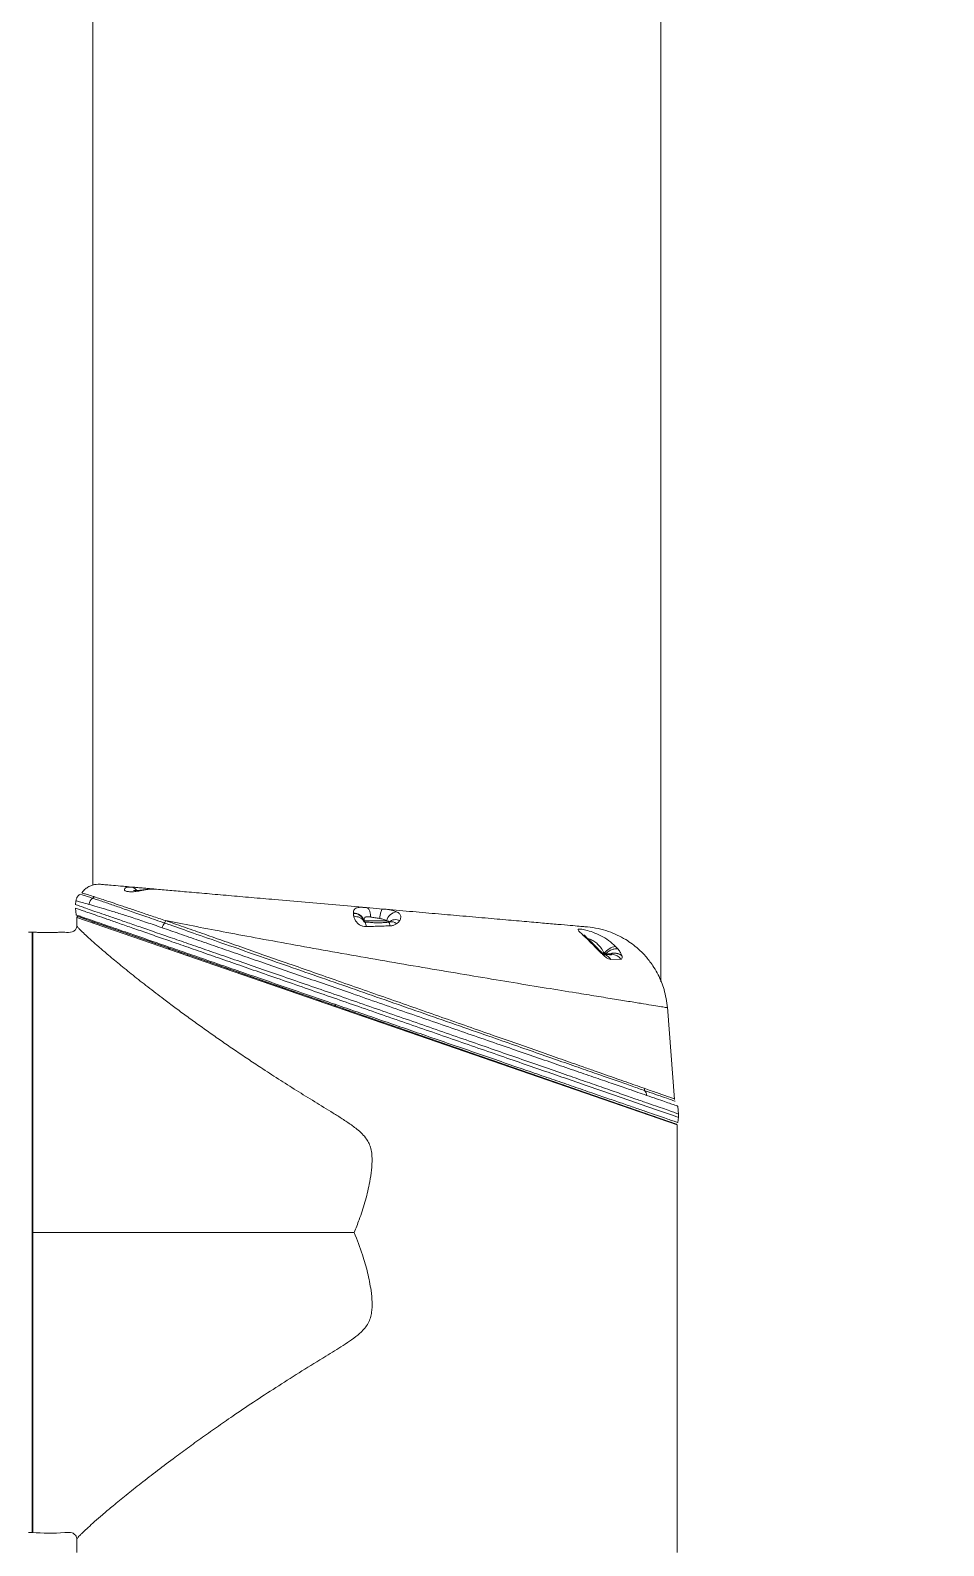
# Model space of a CAD drawing. Header units: millimetres. Extents: x 100 to 8300, y 98 to 5840.
# Drawn here: x 2288.6 to 2516.9, y 1555.9 to 1934.5 of the extents above; entities that cross this region are included whole.
import ezdxf

# ---------------------------------------------------------------- set-up
doc = ezdxf.new("R2010")
doc.units = ezdxf.units.MM
doc.header["$LTSCALE"] = 20

msp = doc.modelspace()

# ---------------------------------------------------------------- linework, layer by layer
at = {"color": 7, "linetype": 'Continuous', "lineweight": 15}
for p, q in [((2446.258, 2908.522), (2446.258, 1696.757)), ((2304.258, 1720.954), (2304.258, 2188.85)), ((2312.853, 1720.395), (2313.814, 1720.458)), ((2314.011, 1720.429), (2313.608, 1720.445)), ((2314.002, 1720.395), (2313.814, 1720.458)), ((2319.722, 1719.941), (2318.466, 1719.927)), ((2299.979, 1717.022), (2299.893, 1716.04)), ((2372.623, 1715.313), (2376.738, 1714.953)), ((2299.893, 1715.192), (2300.044, 1713.471)), ((2300.248, 1712.872), (2300.248, 1710.691)), ((2450.268, 1661.008), (2300.248, 1712.872)), ((2300.514, 1713.061), (2450.134, 1661.197)), ((2304.258, 1711.486), (2304.258, 1711.762)), ((2372.048, 1711.989), (2371.994, 1711.921)), ((2372.054, 1712.004), (2372.048, 1711.989)), ((2372.054, 1712.004), (2377.625, 1712.004)), ((2372.31, 1711.635), (2373.285, 1711.635)), ((2377.794, 1711.635), (2378.129, 1711.635)), ((2378.301, 1711.691), (2378.337, 1711.755)), ((2289.058, 1709.15), (2288.158, 1709.15)), ((2289.819, 1709.15), (2289.043, 1709.15)), ((2289.258, 1708.95), (2289.058, 1709.15)), ((2289.058, 1559.15), (2289.058, 1709.15)), ((2289.258, 1708.95), (2289.258, 1634.5)), ((2323.176, 1704.946), (2323.174, 1705.146)), ((2432.388, 1703.809), (2432.094, 1703.893)), ((2327.921, 1703.559), (2327.917, 1703.307)), ((2432.343, 1703.635), (2432.141, 1703.635)), ((2433.427, 1703.635), (2432.343, 1703.635)), ((2433.558, 1703.743), (2433.387, 1703.739)), ((2433.817, 1703.635), (2433.427, 1703.635)), ((2436.216, 1702.404), (2433.707, 1702.351)), ((2433.958, 1703.61), (2433.817, 1703.635)), ((2433.817, 1703.635), (2434.01, 1703.635)), ((2449.673, 1667.352), (2447.857, 1690.428)), ((2446.258, 1662.534), (2446.258, 1662.394)), ((2450.624, 1663.623), (2450.44, 1665.727)), ((2450.497, 1661.607), (2450.611, 1662.916)), ((2450.268, 1554.15), (2450.268, 1661.008)), ((2289.258, 1633.799), (2289.258, 1559.35)), ((2288.158, 1559.15), (2289.058, 1559.15)), ((2289.058, 1559.15), (2289.258, 1559.35)), ((2300.248, 1557.609), (2300.248, 1554.15))]:
    msp.add_line(p, q, dxfattribs=at)
at = {"color": 8, "linetype": 'Continuous', "lineweight": 15}
for p, q in [((2326.325, 1703.857), (2326.329, 1704.111)), ((2431.711, 1703.893), (2432.094, 1703.893))]:
    msp.add_line(p, q, dxfattribs=at)
at = {"color": 7, "linetype": 'Continuous', "lineweight": 15, "flags": 128}
msp.add_lwpolyline([(2378.562, 1710.748), (2378.518, 1710.948), (2378.469, 1711.125), (2378.418, 1711.278), (2378.363, 1711.405), (2378.307, 1711.505), (2378.248, 1711.577), (2378.189, 1711.621), (2378.129, 1711.635)], dxfattribs=at)
at = {"color": 8, "linetype": 'Continuous', "lineweight": 15, "flags": 128}
msp.add_lwpolyline([(2450.597, 1662.91), (2450.247, 1663.029), (2449.15, 1663.41), (2447.643, 1663.93), (2445.609, 1664.632), (2443.004, 1665.532), (2439.874, 1666.615), (2434.349, 1668.523), (2427.77, 1670.798), (2427.77, 1670.798), (2427.77, 1670.798)], dxfattribs=at)
at = {"color": 7, "linetype": 'Continuous', "lineweight": 15}
for centre, radius, start, end in [((2305.315, 1715.899), 2.065, 122.1878, 173.96915), ((2303.68, 1718.514), 1.019, 301.68313, 330.95673), ((2300.448, 1712.872), 0.2, 70.88164, 180), ((2369.288, 1711.088), 2.914, 18.31747, 88.31965), ((2369.385, 1711.039), 2.827, 19.64103, 90.22196), ((2369.864, 1710.513), 2.553, 33.46228, 98.21494), ((2372.444, 1712.133), 0.498, 205.24777, 269.94987), ((2372.533, 1712.107), 0.499, 193.65117, 250.85637), ((2370.585, 1710.706), 1.959, 355.80878, 28.32637), ((2380.659, 1711.174), 3.146, 99.13738, 164.68846), ((2378.073, 1712.132), 0.497, 270.00452, 297.36783), ((2377.984, 1712.106), 0.498, 289.10222, 315.11944), ((2378.88, 1709.907), 1.875, 47.31151, 107.98668), ((2379.904, 1709.797), 2.507, 65.44772, 128.65973), ((2322.987, 1704.992), 0.262, 352.26184, 67.47058), ((2323.021, 1704.99), 0.253, 349.45093, 65.92282), ((2435.664, 1701.232), 4.453, 99.80024, 143.29886), ((2431.602, 1703.922), 0.794, 338.85071, 351.81247), ((2433.401, 1703.801), 0.168, 279.08073, 339.59312), ((2433.97, 1700.971), 2.665, 32.53823, 89.14325), ((2365.587, 1690.786), 0.676, 154.38636, 184.30505), ((2443.032, 1670.153), 0.976, 179.63168, 216.82076), ((2440.692, 1668.405), 1.945, 359.94426, 36.72746), ((2450.068, 1661.008), 0.2, 52.45478, 70.88164), ((2450.068, 1661.008), 0.2, 22.8792, 52.45478), ((2450.068, 1661.008), 0.2, 0.02511, 22.8792)]:
    msp.add_arc(centre, radius, start, end, dxfattribs=at)
at = {"color": 8, "linetype": 'Continuous', "lineweight": 15}
for centre, radius, start, end in [((2429.508, 1705.468), 0.427, 45.61474, 101.96401), ((2429.836, 1705.139), 0.418, 46.49943, 103.24852), ((2430.756, 1704.506), 0.41, 311.44727, 344.66463), ((2431.417, 1701.002), 2.659, 30.50416, 72.71688)]:
    msp.add_arc(centre, radius, start, end, dxfattribs=at)
at = {"color": 7, "linetype": 'Continuous', "lineweight": 15}
for centre, major_axis, ratio, start_param, end_param in [((2425.671, 1634.15), (0, 1274.545), 0.9804189, 3.158069, 6.266709), ((2324.846, 1634.15), (0, 1274.545), 0.9804189, 0.1271827, 3.1251163), ((2323.68, 1704.711), (0.504, -0.283), 0.0062688, 2.5242213, 2.6083395)]:
    msp.add_ellipse(centre, major_axis=major_axis, ratio=ratio, start_param=start_param, end_param=end_param, dxfattribs=at)
for points, knots in [([(2306.049, 1721.138), (2305.414, 1721.125), (2304.437, 1721.106), (2303.213, 1720.583), (2302.368, 1719.996), (2301.793, 1719.447), (2301.569, 1719.074), (2301.523, 1718.996)], [0, 0, 0, 0, 0.3593881, 0.5530157, 0.7508027, 0.9485898, 1, 1, 1, 1]), ([(2306.049, 1721.138), (2306.122, 1721.131), (2306.267, 1721.119), (2307.434, 1721.016), (2309.261, 1720.857), (2311.45, 1720.665), (2313.152, 1720.516), (2313.813, 1720.458)], [0, 0, 0, 0, 0.2164022, 0.4340907, 0.6490851, 0.8638714, 1, 1, 1, 1]), ([(2313.813, 1720.458), (2314.095, 1720.434), (2314.661, 1720.384), (2315.724, 1720.291), (2316.884, 1720.19), (2318.097, 1720.084), (2318.981, 1720.006), (2319.411, 1719.969), (2319.465, 1719.964)], [0, 0, 0, 0, 0.1925646, 0.3853977, 0.5797672, 0.7753245, 0.9721288, 1, 1, 1, 1]), ([(2318.466, 1719.927), (2318.093, 1719.89), (2317.414, 1719.822), (2316.339, 1719.663), (2315.27, 1719.554), (2314.699, 1719.554), (2314.364, 1719.587), (2314.382, 1719.568), (2314.387, 1719.563)], [0, 0, 0, 0, 0.17620425, 0.32107869, 0.55146058, 0.86175649, 0.96397782, 1, 1, 1, 1]), ([(2319.722, 1719.941), (2320.958, 1719.833), (2323.433, 1719.617), (2327.806, 1719.234), (2332.709, 1718.805), (2338.139, 1718.33), (2343.828, 1717.832), (2350.202, 1717.275), (2357.283, 1716.655), (2364.976, 1715.982), (2370.086, 1715.535), (2372.623, 1715.313)], [0, 0, 0, 0, 0.0948961, 0.1899569, 0.2968052, 0.4036162, 0.5079766, 0.6124414, 0.7429165, 0.8724127, 1, 1, 1, 1]), ([(2301.124, 1718.652), (2300.938, 1718.535), (2300.552, 1718.291), (2300.152, 1717.703), (2300.076, 1717.243), (2300.038, 1717.017)], [0, 0, 0, 0, 0.3200201, 0.6665898, 1, 1, 1, 1]), ([(2321.552, 1710.288), (2320.232, 1710.742), (2317.57, 1711.659), (2313.977, 1712.848), (2310.668, 1713.908), (2307.744, 1714.808), (2305.202, 1715.563), (2303.907, 1715.932), (2303.261, 1716.116)], [0, 0, 0, 0, 0.1624054, 0.3273391, 0.4922713, 0.6618286, 0.8313807, 1, 1, 1, 1]), ([(2304.215, 1717.647), (2304.407, 1717.584), (2305.366, 1717.269), (2307.328, 1716.61), (2310.409, 1715.551), (2313.798, 1714.372), (2317.67, 1713.019), (2320.656, 1711.978), (2322.149, 1711.457)], [0, 0, 0, 0, 0.0548139, 0.2743893, 0.452656, 0.630924, 0.8154618, 1, 1, 1, 1]), ([(2304.571, 1718.019), (2305.514, 1717.714), (2307.416, 1717.099), (2310.581, 1716.034), (2313.482, 1715.053), (2315.878, 1714.243), (2319.019, 1713.189), (2321.285, 1712.434), (2322.445, 1712.05), (2322.445, 1712.05)], [0, 0, 0, 0, 0.2505755, 0.5053178, 0.5762405, 0.7181567, 0.8608439, 0.9999984, 1, 1, 1, 1]), ([(2369.373, 1714.001), (2369.386, 1714.147), (2369.431, 1714.647), (2369.822, 1715.174), (2370.75, 1715.414), (2371.759, 1715.385), (2372.437, 1715.329), (2372.623, 1715.313), (2372.623, 1715.313)], [0, 0, 0, 0, 0.12439257, 0.425841, 0.67540389, 0.9146859, 0.99999218, 1, 1, 1, 1]), ([(2427.77, 1670.798), (2427.77, 1670.798), (2425.976, 1671.432), (2422.382, 1672.656), (2416.692, 1674.63), (2410.816, 1676.655), (2404.594, 1678.821), (2398.174, 1681.04), (2391.657, 1683.299), (2385.066, 1685.583), (2378.325, 1687.921), (2371.664, 1690.231), (2365.167, 1692.486), (2358.846, 1694.68), (2352.563, 1696.862), (2346.565, 1698.947), (2340.91, 1700.908), (2335.593, 1702.747), (2330.469, 1704.543), (2325.71, 1706.194), (2321.359, 1707.709), (2317.405, 1709.085), (2313.753, 1710.353), (2310.504, 1711.488), (2307.67, 1712.473), (2305.27, 1713.309), (2303.266, 1714.006), (2301.512, 1714.617), (2300.172, 1715.084), (2299.987, 1715.148), (2299.894, 1715.181)], [0, 0, 0, 0, 0.0000003, 0.0423852, 0.0808643, 0.1196397, 0.1593466, 0.1993695, 0.2375805, 0.2760586, 0.3153754, 0.3549824, 0.3916755, 0.4286034, 0.4662714, 0.5041989, 0.5386906, 0.5733916, 0.6087518, 0.6443427, 0.6770659, 0.7099882, 0.7435432, 0.777318, 0.8093322, 0.8418775, 0.8744221, 0.9075255, 0.9534401, 1, 1, 1, 1]), ([(2364.912, 1690.735), (2364.788, 1690.778), (2364.163, 1690.994), (2361.545, 1691.902), (2357.09, 1693.448), (2351.24, 1695.476), (2345.487, 1697.47), (2339.863, 1699.422), (2334.479, 1701.292), (2329.393, 1703.059), (2324.594, 1704.722), (2320.084, 1706.287), (2315.972, 1707.718), (2312.292, 1708.998), (2309.034, 1710.127), (2306.221, 1711.102), (2303.984, 1711.879), (2302.319, 1712.463), (2301.171, 1712.861), (2300.507, 1713.089), (2300.482, 1713.097), (2300.472, 1713.1)], [0, 0, 0, 0, 0.003637, 0.0181852, 0.0764109, 0.1346148, 0.1931722, 0.2528795, 0.3129904, 0.3711831, 0.4297409, 0.4895397, 0.5498074, 0.6082909, 0.667195, 0.7275071, 0.7883414, 0.8436885, 0.8994304, 0.9564486, 1, 1, 1, 1]), ([(2364.597, 1690.844), (2363.354, 1691.275), (2359.322, 1692.673), (2352.657, 1694.983), (2344.732, 1697.731), (2337.2, 1700.342), (2330.226, 1702.76), (2323.927, 1704.943), (2318.357, 1706.874), (2313.635, 1708.511), (2309.826, 1709.832), (2306.902, 1710.846), (2304.964, 1711.517), (2303.865, 1711.898), (2303.734, 1711.944), (2303.67, 1711.966)], [0, 0, 0, 0, 0.0382041, 0.123982, 0.2099325, 0.2961637, 0.3820913, 0.4655714, 0.5493394, 0.6327934, 0.7115328, 0.7905431, 0.869265, 0.9362749, 1, 1, 1, 1]), ([(2322.149, 1711.457), (2322.163, 1711.473), (2322.237, 1711.562), (2322.357, 1711.755), (2322.416, 1711.952), (2322.445, 1712.05)], [0, 0, 0, 0, 0.10026983, 0.55013491, 1, 1, 1, 1]), ([(2322.149, 1711.457), (2322.608, 1711.297), (2324.904, 1710.496), (2329.561, 1708.873), (2336.45, 1706.472), (2344.079, 1703.812), (2352.077, 1701.023), (2360.35, 1698.138), (2368.79, 1695.195), (2377.42, 1692.185), (2386.141, 1689.144), (2394.84, 1686.11), (2402.713, 1683.363), (2409.709, 1680.922), (2415.824, 1678.789), (2421.566, 1676.786), (2426.724, 1674.986), (2431.323, 1673.381), (2435.407, 1671.956), (2439.126, 1670.659), (2441.209, 1669.931), (2442.251, 1669.568)], [0, 0, 0, 0, 0.0134813, 0.0674745, 0.128178, 0.1890773, 0.2497896, 0.3104191, 0.371227, 0.4318565, 0.4949489, 0.5582394, 0.6213234, 0.6713721, 0.7214204, 0.7704875, 0.8195514, 0.8639481, 0.908344, 0.9541732, 1, 1, 1, 1]), ([(2322.445, 1712.05), (2323.896, 1711.542), (2326.809, 1710.524), (2331.57, 1708.861), (2336.592, 1707.106), (2341.897, 1705.252), (2347.46, 1703.306), (2353.304, 1701.262), (2359.374, 1699.138), (2365.664, 1696.938), (2372.089, 1694.689), (2378.587, 1692.413), (2385.086, 1690.137), (2391.572, 1687.865), (2398.022, 1685.605), (2404.282, 1683.41), (2410.277, 1681.309), (2416.001, 1679.301), (2421.496, 1677.374), (2426.013, 1675.79), (2430.615, 1674.175), (2435.18, 1672.573), (2439.247, 1671.145), (2441.319, 1670.418), (2442.056, 1670.159)], [0, 0, 0, 0, 0.0421043, 0.0844844, 0.1268764, 0.169531, 0.2130016, 0.2567498, 0.3018792, 0.3473022, 0.3936453, 0.4403069, 0.4868435, 0.5336997, 0.5815715, 0.629801, 0.6761305, 0.7227988, 0.7705573, 0.8187049, 0.848161, 0.9071468, 0.9669433, 1, 1, 1, 1]), ([(2369.374, 1713.866), (2369.373, 1713.889), (2369.372, 1713.923), (2369.372, 1713.968), (2369.373, 1713.99), (2369.373, 1714.001)], [0, 0, 0, 0, 0.4998747, 0.7499223, 1, 1, 1, 1]), ([(2369.5, 1713.04), (2369.482, 1713.114), (2369.446, 1713.261), (2369.41, 1713.471), (2369.385, 1713.675), (2369.378, 1713.802), (2369.374, 1713.866)], [0, 0, 0, 0, 0.2486741, 0.4978931, 0.7487045, 1, 1, 1, 1]), ([(2372.539, 1710.563), (2372.279, 1710.572), (2371.973, 1710.583), (2371.414, 1710.733), (2371.094, 1710.881), (2370.601, 1711.207), (2370.127, 1711.662), (2369.704, 1712.369), (2369.566, 1712.823), (2369.5, 1713.04)], [0, 0, 0, 0, 0.15344861, 0.18001417, 0.34599069, 0.36492334, 0.56088013, 0.78965041, 1, 1, 1, 1]), ([(2371.994, 1711.921), (2371.986, 1711.881), (2371.974, 1711.827), (2372.026, 1711.738), (2372.076, 1711.695), (2372.121, 1711.671), (2372.158, 1711.657), (2372.186, 1711.649), (2372.215, 1711.643), (2372.246, 1711.639), (2372.279, 1711.636), (2372.3, 1711.636), (2372.31, 1711.635)], [0, 0, 0, 0, 0.5431385, 0.7387458, 0.83672, 0.8858979, 0.9045376, 0.9233574, 0.9376394, 0.9518783, 0.9757669, 1, 1, 1, 1]), ([(2373.698, 1712.948), (2373.599, 1712.964), (2373.24, 1713.02), (2372.72, 1713.065), (2372.388, 1712.97), (2372.162, 1712.792), (2372.071, 1712.6), (2372.036, 1712.285), (2372.047, 1712.116), (2372.054, 1712.004)], [0, 0, 0, 0, 0.0924176, 0.3364316, 0.5451144, 0.5738138, 0.8005877, 0.8682444, 1, 1, 1, 1]), ([(2373.285, 1711.635), (2373.524, 1711.622), (2374.042, 1711.592), (2375.029, 1711.494), (2376.098, 1711.481), (2377.011, 1711.559), (2377.562, 1711.628), (2377.746, 1711.634), (2377.794, 1711.635)], [0, 0, 0, 0, 0.1701075, 0.3681992, 0.5708032, 0.7954388, 0.9458694, 1, 1, 1, 1]), ([(2375.908, 1712.588), (2375.523, 1712.652), (2374.766, 1712.776), (2374.049, 1712.892), (2373.698, 1712.948)], [0, 0, 0, 0, 0.5093862, 1, 1, 1, 1]), ([(2375.908, 1712.588), (2375.958, 1712.917), (2376.058, 1713.575), (2376.274, 1714.347), (2376.512, 1714.869), (2376.663, 1714.925), (2376.738, 1714.953)], [0, 0, 0, 0, 0.2500004, 0.5000005, 0.7500004, 1, 1, 1, 1]), ([(2377.625, 1712.004), (2377.49, 1712.096), (2377.128, 1712.342), (2376.486, 1712.49), (2376.016, 1712.57), (2375.908, 1712.588)], [0, 0, 0, 0, 0.3135977, 0.8425508, 1, 1, 1, 1]), ([(2376.738, 1714.953), (2376.738, 1714.953), (2376.949, 1714.935), (2377.883, 1714.847), (2379.132, 1714.682), (2379.876, 1714.39), (2380.16, 1714.279)], [0, 0, 0, 0, 0.0000135, 0.1493639, 0.6764175, 1, 1, 1, 1]), ([(2376.738, 1714.953), (2378.974, 1714.758), (2383.434, 1714.367), (2389.854, 1713.806), (2396.209, 1713.25), (2402.375, 1712.71), (2408.211, 1712.2), (2413.378, 1711.748), (2417.795, 1711.361), (2421.454, 1711.041), (2424.317, 1710.791), (2426.351, 1710.613), (2427.624, 1710.501), (2427.776, 1710.488), (2427.853, 1710.481)], [0, 0, 0, 0, 0.0797913, 0.1591631, 0.2373296, 0.3247728, 0.4124724, 0.4987872, 0.5833353, 0.6680109, 0.7517961, 0.8344888, 0.9168432, 1, 1, 1, 1]), ([(2378.337, 1711.755), (2378.335, 1711.783), (2378.331, 1711.84), (2378.149, 1711.92), (2377.897, 1711.972), (2377.692, 1711.996), (2377.625, 1712.004)], [0, 0, 0, 0, 0.2697955, 0.5478872, 0.8528831, 1, 1, 1, 1]), ([(2378.129, 1711.635), (2378.148, 1711.636), (2378.201, 1711.639), (2378.26, 1711.659), (2378.284, 1711.678), (2378.301, 1711.691)], [0, 0, 0, 0, 0.1438402, 0.3935311, 1, 1, 1, 1]), ([(2380.945, 1712.077), (2380.873, 1711.976), (2380.726, 1711.773), (2380.489, 1711.546), (2380.3, 1711.394), (2380.213, 1711.329), (2380.163, 1711.294), (2380.152, 1711.286)], [0, 0, 0, 0, 0.3667107, 0.7387834, 0.8532674, 0.9679217, 1, 1, 1, 1]), ([(2380.16, 1714.279), (2380.289, 1714.212), (2380.698, 1713.998), (2381.13, 1713.53), (2381.312, 1712.836), (2381.067, 1712.329), (2380.945, 1712.077)], [0, 0, 0, 0, 0.1379162, 0.4358039, 0.7198529, 1, 1, 1, 1]), ([(2289.258, 1634.15), (2289.258, 1637.199), (2289.258, 1643.296), (2289.258, 1652.08), (2289.258, 1660.391), (2289.258, 1668.152), (2289.258, 1675.494), (2289.258, 1682.307), (2289.258, 1688.519), (2289.258, 1694.045), (2289.258, 1698.788), (2289.258, 1702.708), (2289.258, 1705.749), (2289.258, 1707.809), (2289.258, 1708.981), (2289.258, 1709.053), (2289.258, 1709.086)], [0, 0, 0, 0, 0.0775836, 0.1551673, 0.2268123, 0.2986848, 0.3703295, 0.4421015, 0.5141028, 0.5858729, 0.6574523, 0.7292635, 0.8008356, 0.8712845, 0.9419628, 1, 1, 1, 1]), ([(2289.819, 1709.15), (2289.843, 1709.149), (2289.894, 1709.147), (2290.375, 1709.13), (2291.11, 1709.11), (2291.983, 1709.094), (2292.59, 1709.092), (2292.858, 1709.091)], [0, 0, 0, 0, 0.1954942, 0.4043789, 0.6154427, 0.8301622, 1, 1, 1, 1]), ([(2292.858, 1709.091), (2293.154, 1709.092), (2293.798, 1709.093), (2294.705, 1709.11), (2295.43, 1709.132), (2295.857, 1709.148), (2295.87, 1709.149), (2295.876, 1709.149)], [0, 0, 0, 0, 0.1874831, 0.4083707, 0.6274679, 0.8426163, 1, 1, 1, 1]), ([(2300.211, 1710.698), (2300.203, 1710.578), (2300.184, 1710.247), (2299.903, 1709.8), (2299.51, 1709.436), (2298.642, 1709.017), (2297.376, 1709.183), (2296.316, 1709.16), (2295.876, 1709.15)], [0, 0, 0, 0, 0.0690862, 0.191044, 0.2937811, 0.37901, 0.7422862, 1, 1, 1, 1]), ([(2369.558, 1634.15), (2369.99, 1635.204), (2371.001, 1637.669), (2372.296, 1641.669), (2373.273, 1645.584), (2373.856, 1649.017), (2374.075, 1651.491), (2374.02, 1653.543), (2373.787, 1655.028), (2373.33, 1656.359), (2372.62, 1657.619), (2371.566, 1658.844), (2370.595, 1659.687), (2369.685, 1660.406), (2368.496, 1661.281), (2366.604, 1662.535), (2363.54, 1664.463), (2359.694, 1666.813), (2355.118, 1669.63), (2350.614, 1672.486), (2346.559, 1675.122), (2342.943, 1677.516), (2339.746, 1679.674), (2336.616, 1681.827), (2333.539, 1683.982), (2330.523, 1686.126), (2327.576, 1688.26), (2324.722, 1690.364), (2321.479, 1692.796), (2317.937, 1695.51), (2314.839, 1697.95), (2312.516, 1699.817), (2310.848, 1701.176), (2309.275, 1702.476), (2307.527, 1703.944), (2305.694, 1705.516), (2303.896, 1707.1), (2302.412, 1708.455), (2301.471, 1709.359), (2300.916, 1709.924), (2300.611, 1710.254), (2300.417, 1710.483), (2300.313, 1710.619), (2300.271, 1710.678), (2300.248, 1710.713), (2300.257, 1710.699), (2300.262, 1710.691)], [0, 0, 0, 0, 0.0223441, 0.0522982, 0.0824221, 0.1014492, 0.1206056, 0.1310523, 0.1416604, 0.1499732, 0.15854, 0.1698787, 0.1815142, 0.1837459, 0.1926752, 0.2105356, 0.2284292, 0.2641489, 0.299972, 0.3361033, 0.3723402, 0.3996202, 0.4269456, 0.4544105, 0.481923, 0.5099953, 0.5381213, 0.5664159, 0.5947699, 0.6383318, 0.6821431, 0.7044635, 0.7268235, 0.7493098, 0.7718417, 0.8071654, 0.8426986, 0.8789469, 0.9154697, 0.9336364, 0.9512446, 0.9670981, 0.9799167, 0.9888454, 0.9941576, 1, 1, 1, 1]), ([(2442.637, 1668.403), (2441.212, 1668.895), (2438.732, 1669.751), (2434.363, 1671.256), (2430.005, 1672.759), (2425.156, 1674.434), (2419.892, 1676.25), (2414.285, 1678.187), (2408.35, 1680.234), (2402.09, 1682.399), (2395.655, 1684.621), (2389.14, 1686.876), (2382.564, 1689.149), (2375.858, 1691.469), (2369.407, 1693.7), (2363.295, 1695.817), (2357.525, 1697.815), (2351.8, 1699.799), (2346.216, 1701.734), (2340.827, 1703.6), (2335.639, 1705.4), (2330.637, 1707.137), (2325.884, 1708.786), (2322.982, 1709.792), (2321.552, 1710.288)], [0, 0, 0, 0, 0.0610197, 0.1062229, 0.151789, 0.1984887, 0.2455688, 0.2922073, 0.3391969, 0.3872914, 0.4357611, 0.4821332, 0.5288233, 0.5765196, 0.6245661, 0.6657247, 0.7071048, 0.7491824, 0.7915037, 0.8326967, 0.8741292, 0.9163163, 0.9587665, 1, 1, 1, 1]), ([(2378.562, 1710.748), (2378.065, 1710.733), (2377.072, 1710.704), (2375.569, 1710.659), (2374.059, 1710.612), (2373.046, 1710.579), (2372.539, 1710.563)], [0, 0, 0, 0, 0.2495593, 0.4992948, 0.7495596, 1, 1, 1, 1]), ([(2380.152, 1711.286), (2380.05, 1711.219), (2379.845, 1711.083), (2379.498, 1710.926), (2379.133, 1710.815), (2378.823, 1710.761), (2378.627, 1710.751), (2378.562, 1710.748)], [0, 0, 0, 0, 0.2426536, 0.4901409, 0.6911573, 0.8974463, 1, 1, 1, 1]), ([(2429.42, 1705.885), (2428.755, 1706.551), (2427.586, 1707.721), (2426.227, 1708.934), (2425.512, 1709.634), (2425.481, 1709.949), (2426.138, 1709.969), (2427.446, 1709.722), (2429.237, 1709.183), (2431.249, 1708.309), (2433.242, 1707.121), (2434.349, 1706.122), (2434.906, 1705.62)], [0, 0, 0, 0, 0.1365572, 0.2401354, 0.3399393, 0.427489, 0.5124645, 0.6005588, 0.6934744, 0.7909789, 0.894858, 1, 1, 1, 1]), ([(2429.803, 1705.769), (2429.588, 1705.99), (2429.057, 1706.536), (2428.302, 1707.261), (2427.63, 1707.899), (2427.21, 1708.299), (2427.014, 1708.504), (2427.016, 1708.503), (2427.016, 1708.503)], [0, 0, 0, 0, 0.1728583, 0.4277918, 0.6412164, 0.8113092, 0.944211, 1, 1, 1, 1]), ([(2447.868, 1690.291), (2447.652, 1691.83), (2447.255, 1694.673), (2445.88, 1698.009), (2444.595, 1700.273), (2443.582, 1701.735), (2442.307, 1703.317), (2440.371, 1705.283), (2437.265, 1707.592), (2433.836, 1709.204), (2430.567, 1710.144), (2428.772, 1710.367), (2427.853, 1710.481)], [0, 0, 0, 0, 0.15046939, 0.27789109, 0.34737301, 0.40333543, 0.45045233, 0.54475764, 0.67056795, 0.82449042, 0.91014887, 1, 1, 1, 1]), ([(2323.089, 1705.234), (2323.089, 1705.234), (2323.095, 1705.232), (2323.145, 1705.209), (2323.175, 1705.141), (2323.174, 1705.145), (2323.174, 1705.146)], [0, 0, 0, 0, 0.0217092, 0.3081471, 0.8731998, 1, 1, 1, 1]), ([(2323.247, 1704.957), (2323.229, 1704.971), (2323.206, 1704.99), (2323.18, 1705.056), (2323.176, 1705.111), (2323.174, 1705.156)], [0, 0, 0, 0, 0.3531101, 0.4790281, 1, 1, 1, 1]), ([(2323.675, 1705.07), (2323.648, 1705.053), (2323.581, 1705.008), (2323.473, 1704.951), (2323.365, 1704.922), (2323.301, 1704.929), (2323.276, 1704.941), (2323.27, 1704.944)], [0, 0, 0, 0, 0.1866536, 0.4762047, 0.7382731, 0.9375374, 1, 1, 1, 1]), ([(2429.74, 1705.545), (2429.687, 1705.602), (2429.608, 1705.688), (2429.501, 1705.801), (2429.447, 1705.857), (2429.42, 1705.885)], [0, 0, 0, 0, 0.4999624, 0.7499766, 1, 1, 1, 1]), ([(2431.027, 1704.199), (2430.918, 1704.309), (2430.698, 1704.531), (2430.372, 1704.868), (2430.051, 1705.208), (2429.844, 1705.432), (2429.74, 1705.545)], [0, 0, 0, 0, 0.2458484, 0.4931695, 0.7456616, 1, 1, 1, 1]), ([(2430.116, 1705.434), (2430.074, 1705.485), (2429.974, 1705.607), (2429.862, 1705.714), (2429.797, 1705.777)], [0, 0, 0, 0, 0.4186217, 1, 1, 1, 1]), ([(2431.274, 1704.278), (2431.263, 1704.289), (2431.183, 1704.368), (2430.85, 1704.687), (2430.428, 1705.116), (2430.107, 1705.459), (2430.012, 1705.561)], [0, 0, 0, 0, 0.0252878, 0.1841401, 0.759002, 1, 1, 1, 1]), ([(2433.707, 1702.351), (2433.53, 1702.378), (2433.172, 1702.433), (2432.443, 1702.902), (2431.715, 1703.519), (2431.244, 1703.984), (2431.027, 1704.199)], [0, 0, 0, 0, 0.2486619, 0.5023276, 0.7700863, 1, 1, 1, 1]), ([(2432.204, 1703.519), (2432.207, 1703.518), (2432.216, 1703.513), (2432.161, 1703.543), (2432.048, 1703.618), (2431.835, 1703.779), (2431.526, 1704.041), (2431.288, 1704.269), (2431.151, 1704.4)], [0, 0, 0, 0, 0.0388489, 0.1503647, 0.2848497, 0.4579868, 0.6887671, 1, 1, 1, 1]), ([(2435.533, 1704.933), (2435.333, 1704.977), (2434.921, 1705.069), (2434.081, 1704.872), (2433.186, 1704.449), (2432.649, 1704.018), (2432.388, 1703.809)], [0, 0, 0, 0, 0.242524, 0.5, 0.757476, 1, 1, 1, 1]), ([(2433.387, 1703.739), (2433.66, 1703.815), (2434.205, 1703.966), (2435.05, 1703.937), (2435.846, 1703.73), (2436.269, 1703.44), (2436.48, 1703.296)], [0, 0, 0, 0, 0.2499893, 0.4999779, 0.7499782, 1, 1, 1, 1]), ([(2433.558, 1703.743), (2433.819, 1703.806), (2434.342, 1703.932), (2435.138, 1703.893), (2435.884, 1703.696), (2436.281, 1703.429), (2436.48, 1703.296)], [0, 0, 0, 0, 0.250134, 0.5002752, 0.7503356, 1, 1, 1, 1]), ([(2434.906, 1705.62), (2434.962, 1705.563), (2435.074, 1705.45), (2435.234, 1705.279), (2435.389, 1705.106), (2435.485, 1704.991), (2435.533, 1704.933)], [0, 0, 0, 0, 0.2485991, 0.4977412, 0.7485762, 1, 1, 1, 1]), ([(2435.533, 1704.933), (2435.755, 1704.639), (2436.198, 1704.057), (2436.386, 1703.548), (2436.48, 1703.296)], [0, 0, 0, 0, 0.5033187, 1, 1, 1, 1]), ([(2431.898, 1703.635), (2432.167, 1703.623), (2432.756, 1703.597), (2433.41, 1703.516), (2433.863, 1703.521), (2433.896, 1703.564), (2433.909, 1703.582)], [0, 0, 0, 0, 0.2370899, 0.5193167, 0.8068107, 1, 1, 1, 1]), ([(2433.387, 1703.739), (2433.202, 1703.737), (2432.948, 1703.733), (2432.695, 1703.761), (2432.62, 1703.771), (2432.599, 1703.775), (2432.52, 1703.786), (2432.446, 1703.799), (2432.388, 1703.809)], [0, 0, 0, 0, 0.5576564, 0.7646068, 0.7664695, 0.7824409, 0.8278651, 1, 1, 1, 1]), ([(2434.01, 1703.635), (2434.012, 1703.636), (2434.019, 1703.636), (2434.007, 1703.642), (2433.933, 1703.663), (2433.771, 1703.7), (2433.623, 1703.73), (2433.558, 1703.743)], [0, 0, 0, 0, 0.04699672, 0.11114699, 0.2345904, 0.66793664, 1, 1, 1, 1]), ([(2436.48, 1703.296), (2436.506, 1703.199), (2436.587, 1702.908), (2436.568, 1702.513), (2436.332, 1702.44), (2436.216, 1702.404)], [0, 0, 0, 0, 0.19995698, 0.60561076, 1, 1, 1, 1]), ([(2449.904, 1661.271), (2449.917, 1661.266), (2449.957, 1661.252), (2449.496, 1661.412), (2448.568, 1661.734), (2447.168, 1662.219), (2445.307, 1662.864), (2442.991, 1663.667), (2440.261, 1664.614), (2437.135, 1665.697), (2433.601, 1666.923), (2429.664, 1668.287), (2425.362, 1669.779), (2420.7, 1671.395), (2415.708, 1673.125), (2410.389, 1674.969), (2404.788, 1676.911), (2398.911, 1678.948), (2392.815, 1681.062), (2386.885, 1683.117), (2381.209, 1685.085), (2375.809, 1686.957), (2370.36, 1688.846), (2366.731, 1690.104), (2364.912, 1690.735)], [0, 0, 0, 0, 0.0221938, 0.0683481, 0.1128775, 0.1577089, 0.2034891, 0.2495974, 0.2947053, 0.3401089, 0.3864184, 0.433033, 0.4800808, 0.5274345, 0.5757168, 0.624306, 0.6738681, 0.7237545, 0.7746412, 0.8258625, 0.868884, 0.9121043, 0.9559456, 1, 1, 1, 1]), ([(2450.579, 1662.913), (2450.589, 1662.964), (2450.646, 1663.25), (2450.603, 1663.541), (2450.568, 1663.78)], [0, 0, 0, 0, 0.1799797, 1, 1, 1, 1]), ([(2450.596, 1663.782), (2450.605, 1663.779), (2450.614, 1663.775), (2450.61, 1663.777), (2450.61, 1663.777)], [0, 0, 0, 0, 0.9791553, 1, 1, 1, 1]), ([(2450.61, 1662.905), (2450.61, 1662.905), (2450.614, 1662.904), (2450.605, 1662.907), (2450.597, 1662.91)], [0, 0, 0, 0, 0.0211434, 1, 1, 1, 1]), ([(2369.558, 1634.15), (2365.036, 1634.15), (2353.999, 1634.15), (2335.762, 1634.15), (2314.852, 1634.15), (2299.123, 1634.15), (2290.592, 1634.15), (2289.258, 1634.15)], [0, 0, 0, 0, 0.1689837, 0.4123834, 0.6812855, 0.9501877, 1, 1, 1, 1]), ([(2289.258, 1559.215), (2289.258, 1559.195), (2289.258, 1559.056), (2289.258, 1559.693), (2289.258, 1561.2), (2289.258, 1563.731), (2289.258, 1567.186), (2289.258, 1571.487), (2289.258, 1576.554), (2289.258, 1582.331), (2289.258, 1588.705), (2289.258, 1595.662), (2289.258, 1603.14), (2289.258, 1611.033), (2289.258, 1618.914), (2289.258, 1626.649), (2289.258, 1631.65), (2289.258, 1634.15)], [0, 0, 0, 0, 0.0125784, 0.0849986, 0.157639, 0.2300281, 0.301798, 0.3738079, 0.4455857, 0.516242, 0.5871186, 0.6577764, 0.7293511, 0.8011525, 0.8727266, 0.9363633, 1, 1, 1, 1]), ([(2300.262, 1557.609), (2300.264, 1557.612), (2300.268, 1557.62), (2300.437, 1557.849), (2300.746, 1558.197), (2301.201, 1558.67), (2301.919, 1559.375), (2303.019, 1560.407), (2304.64, 1561.862), (2306.607, 1563.573), (2308.606, 1565.267), (2310.486, 1566.827), (2312.147, 1568.185), (2313.912, 1569.607), (2315.787, 1571.098), (2317.768, 1572.65), (2320.554, 1574.8), (2323.904, 1577.333), (2327.876, 1580.264), (2331.657, 1582.989), (2335.611, 1585.778), (2340.077, 1588.861), (2345.09, 1592.221), (2350.689, 1595.871), (2356.499, 1599.538), (2361.926, 1602.846), (2366.105, 1605.43), (2368.945, 1607.325), (2370.7, 1608.659), (2372.017, 1609.946), (2372.907, 1611.118), (2373.554, 1612.466), (2373.908, 1613.889), (2374.048, 1615.329), (2374.048, 1617.232), (2373.753, 1620.178), (2372.964, 1624.118), (2371.607, 1628.997), (2370.3, 1632.285), (2369.558, 1634.15)], [0, 0, 0, 0, 0.01542205, 0.03668156, 0.05801802, 0.0795659, 0.10117818, 0.13665794, 0.1723924, 0.20886623, 0.24556815, 0.26808709, 0.2906505, 0.31334249, 0.33607492, 0.35925727, 0.38247797, 0.42916956, 0.46481583, 0.50057737, 0.53667993, 0.57289299, 0.6185126, 0.664346, 0.71084173, 0.75756401, 0.79107396, 0.80789814, 0.82479866, 0.83430103, 0.84398744, 0.85352338, 0.86343904, 0.87259628, 0.88185687, 0.90075846, 0.93057521, 0.960634, 1, 1, 1, 1]), ([(2289.041, 1559.15), (2291.729, 1559.043), (2295.034, 1558.912), (2298.641, 1559.281), (2299.51, 1558.865), (2299.902, 1558.501), (2300.184, 1558.053), (2300.203, 1557.723), (2300.211, 1557.603)], [0, 0, 0, 0, 0.6807572, 0.8369949, 0.8736499, 0.9178344, 0.970285, 1, 1, 1, 1])]:
    msp.add_open_spline(points, degree=3, knots=knots, dxfattribs=at)
at = {"color": 8, "linetype": 'Continuous', "lineweight": 15}
for points, knots in [([(2318.466, 1719.927), (2318.124, 1719.883), (2317.469, 1719.801), (2316.524, 1719.606), (2315.45, 1719.386), (2314.354, 1719.242), (2313.377, 1719.279), (2312.538, 1719.38), (2312.103, 1719.624), (2312.1, 1719.929), (2312.318, 1720.203), (2312.667, 1720.328), (2312.853, 1720.395)], [0, 0, 0, 0, 0.08543863, 0.16311746, 0.23521548, 0.37181707, 0.5063572, 0.63950074, 0.77137818, 0.84050504, 0.91509024, 1, 1, 1, 1]), ([(2315.223, 1719.591), (2315.022, 1719.827), (2314.671, 1720.24), (2314.203, 1720.348), (2314.002, 1720.395)], [0, 0, 0, 0, 0.5697011, 1, 1, 1, 1]), ([(2299.894, 1716.052), (2299.986, 1716.021), (2300.17, 1715.957), (2301.506, 1715.496), (2303.259, 1714.89), (2305.246, 1714.204), (2307.676, 1713.364), (2310.532, 1712.38), (2313.784, 1711.252), (2317.415, 1709.999), (2321.419, 1708.614), (2325.809, 1707.096), (2330.558, 1705.456), (2335.649, 1703.682), (2341.031, 1701.825), (2346.721, 1699.861), (2352.691, 1697.791), (2358.913, 1695.636), (2365.312, 1693.417), (2371.833, 1691.157), (2378.436, 1688.867), (2385.093, 1686.556), (2391.76, 1684.242), (2398.305, 1681.969), (2404.65, 1679.768), (2410.78, 1677.629), (2416.722, 1675.566), (2422.265, 1673.643), (2427.348, 1671.874), (2431.976, 1670.264), (2436.231, 1668.781), (2439.927, 1667.499), (2443.05, 1666.409), (2445.613, 1665.517), (2447.697, 1664.791), (2449.304, 1664.233), (2450.387, 1663.852), (2450.527, 1663.805), (2450.596, 1663.782)], [0, 0, 0, 0, 0.0346175, 0.0697305, 0.0939782, 0.1183903, 0.1430534, 0.1678834, 0.1926445, 0.2175627, 0.242722, 0.2680434, 0.2940718, 0.3202648, 0.3467925, 0.3734894, 0.4010583, 0.4289985, 0.4571234, 0.485628, 0.5143062, 0.5431846, 0.5726909, 0.6024136, 0.6312643, 0.6603278, 0.6900777, 0.7200695, 0.7479098, 0.7759629, 0.8047093, 0.8337026, 0.85997, 0.8864376, 0.9132255, 0.9404531, 0.9706357, 1, 1, 1, 1]), ([(2303.261, 1716.116), (2302.643, 1716.29), (2301.401, 1716.64), (2300.414, 1716.913), (2299.969, 1717.036), (2300.023, 1717.021), (2300.037, 1717.017)], [0, 0, 0, 0, 0.3125109, 0.6279119, 0.896855, 1, 1, 1, 1]), ([(2301.12, 1718.657), (2301.117, 1718.658), (2300.979, 1718.703), (2301.475, 1718.541), (2302.521, 1718.202), (2303.724, 1717.808), (2304.215, 1717.647)], [0, 0, 0, 0, 0.0069776, 0.3716029, 0.743676, 1, 1, 1, 1]), ([(2301.553, 1718.978), (2301.538, 1718.982), (2301.482, 1719), (2301.89, 1718.871), (2302.791, 1718.586), (2303.819, 1718.26), (2304.485, 1718.047), (2304.571, 1718.019)], [0, 0, 0, 0, 0.1006102, 0.3814596, 0.6683344, 0.9572844, 1, 1, 1, 1]), ([(2300.09, 1713.466), (2300.098, 1713.463), (2300.118, 1713.456), (2300.749, 1713.24), (2301.893, 1712.845), (2303.584, 1712.26), (2305.807, 1711.492), (2308.575, 1710.538), (2311.872, 1709.401), (2315.613, 1708.108), (2319.733, 1706.686), (2324.202, 1705.144), (2329.073, 1703.464), (2334.236, 1701.682), (2339.623, 1699.823), (2345.216, 1697.893), (2351.059, 1695.878), (2357.043, 1693.815), (2361.591, 1692.246), (2364.224, 1691.338), (2364.851, 1691.121), (2364.977, 1691.078)], [0, 0, 0, 0, 0.0415767, 0.0973517, 0.154432, 0.2119549, 0.2704047, 0.3293265, 0.3897036, 0.4505646, 0.5086953, 0.5672435, 0.6270717, 0.6873188, 0.7454576, 0.8039703, 0.8636349, 0.9236864, 0.9818394, 0.996368, 1, 1, 1, 1]), ([(2447.867, 1690.291), (2447.794, 1690.304), (2447.648, 1690.329), (2446.461, 1690.527), (2444.586, 1690.836), (2441.977, 1691.261), (2438.679, 1691.797), (2434.738, 1692.432), (2430.206, 1693.163), (2424.571, 1694.078), (2417.676, 1695.194), (2409.447, 1696.543), (2400.648, 1698.005), (2391.448, 1699.541), (2381.994, 1701.161), (2372.452, 1702.811), (2362.97, 1704.481), (2353.689, 1706.161), (2344.887, 1707.763), (2336.697, 1709.302), (2329.138, 1710.746), (2324.679, 1711.615), (2322.445, 1712.05)], [0, 0, 0, 0, 0.0427562, 0.0857069, 0.1288216, 0.1716787, 0.2143613, 0.2571655, 0.2997704, 0.3420414, 0.3985209, 0.454653, 0.5104162, 0.566351, 0.6216896, 0.6770894, 0.732369, 0.7872515, 0.8424705, 0.8949192, 0.947343, 1, 1, 1, 1]), ([(2432.094, 1703.893), (2431.863, 1704.319), (2431.417, 1705.14), (2430.481, 1706.182), (2429.479, 1706.95), (2428.551, 1707.432), (2428.137, 1707.547), (2427.945, 1707.599)], [0, 0, 0, 0, 0.2401009, 0.4624653, 0.6595853, 0.8424871, 1, 1, 1, 1]), ([(2364.977, 1691.078), (2366.762, 1690.462), (2370.341, 1689.228), (2375.776, 1687.354), (2381.248, 1685.467), (2386.957, 1683.498), (2392.853, 1681.465), (2398.921, 1679.373), (2404.902, 1677.311), (2410.581, 1675.353), (2415.903, 1673.518), (2420.879, 1671.802), (2425.629, 1670.165), (2429.991, 1668.661), (2433.93, 1667.303), (2437.461, 1666.086), (2440.655, 1664.984), (2443.424, 1664.03), (2445.743, 1663.231), (2447.613, 1662.586), (2449.058, 1662.088), (2450.007, 1661.761), (2450.476, 1661.599), (2450.446, 1661.609), (2450.436, 1661.613)], [0, 0, 0, 0, 0.0430131, 0.0862268, 0.1300634, 0.1741115, 0.2236875, 0.27357, 0.3244384, 0.3756551, 0.4227294, 0.4700874, 0.5183561, 0.5669505, 0.6120876, 0.6575065, 0.7038189, 0.7504462, 0.7950009, 0.8398564, 0.8856581, 0.9317861, 0.9763315, 1, 1, 1, 1]), ([(2442.056, 1670.159), (2443.143, 1669.777), (2445.332, 1669.009), (2447.427, 1668.273), (2448.767, 1667.803), (2449.523, 1667.538), (2449.61, 1667.507), (2449.654, 1667.492)], [0, 0, 0, 0, 0.2341018, 0.4711783, 0.6472639, 0.8246218, 1, 1, 1, 1]), ([(2442.251, 1669.568), (2443.095, 1669.273), (2445.03, 1668.598), (2447.33, 1667.796), (2449.036, 1667.2), (2449.881, 1666.905), (2449.848, 1666.917), (2449.836, 1666.921)], [0, 0, 0, 0, 0.177041, 0.4056554, 0.6402114, 0.8747547, 1, 1, 1, 1]), ([(2450.385, 1665.733), (2450.384, 1665.733), (2450.383, 1665.733), (2449.813, 1665.929), (2448.773, 1666.289), (2447.222, 1666.823), (2445.22, 1667.512), (2443.497, 1668.107), (2442.637, 1668.403)], [0, 0, 0, 0, 0.1218039, 0.2938084, 0.4670348, 0.6440468, 0.8223517, 1, 1, 1, 1])]:
    msp.add_open_spline(points, degree=3, knots=knots, dxfattribs=at)
at = {"color": 7, "linetype": 'Continuous', "lineweight": 15}
for points in [[(2373.698, 1712.948), (2373.676, 1713.264), (2373.632, 1713.896), (2373.39, 1714.65), (2373.049, 1715.18), (2372.765, 1715.269), (2372.623, 1715.313)], [(2321.552, 1710.288), (2321.619, 1710.505), (2321.753, 1710.94), (2322.017, 1711.285), (2322.149, 1711.457)]]:
    msp.add_open_spline(points, degree=3, dxfattribs=at)

doc.saveas('drawing.dxf')
